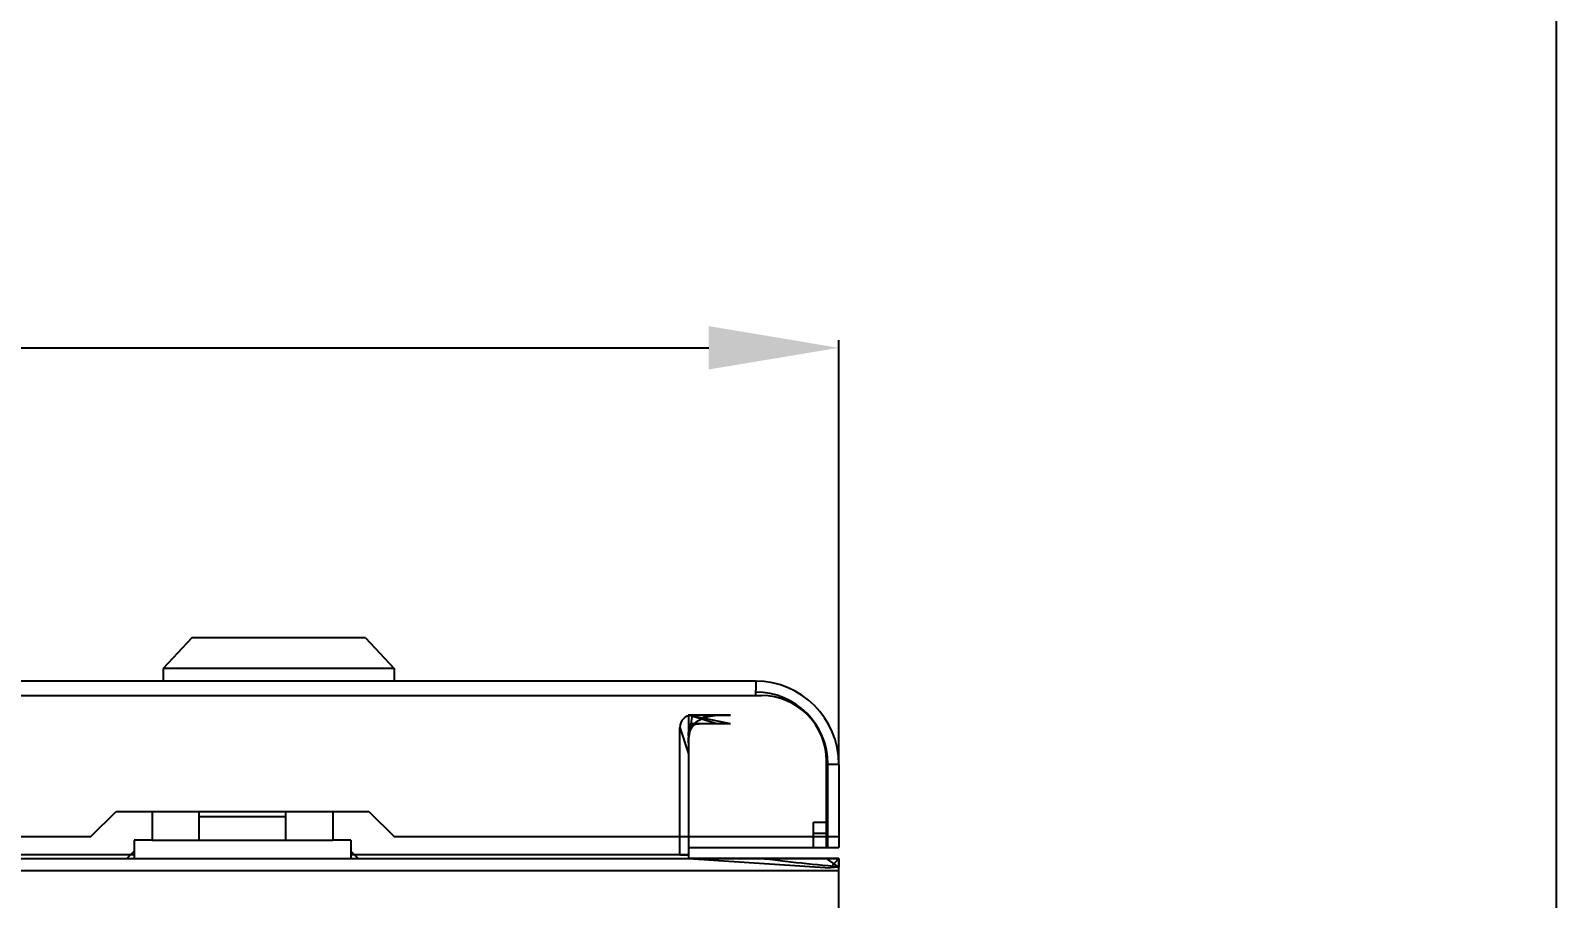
# Model space of a CAD drawing. Header units: millimetres. Extents: x 2423 to 7028, y 909 to 2460.
# Drawn here: x 6279.7 to 6490.9, y 2171 to 2291.1 of the extents above; entities that cross this region are included whole.
import ezdxf

# ---------------------------------------------------------------- set-up
doc = ezdxf.new("R2010")
doc.units = ezdxf.units.MM
doc.layers.add('DIM', color=2, linetype='Continuous')
doc.styles.get("Standard").update_dxf_attribs({"font": ''})
doc.styles.get('Standard').set_extended_font_data('SimSun')
doc.dimstyles.get("Standard").update_dxf_attribs({"dimscale": 6, "dimtxt": 5, "dimasz": 3, "dimexe": 0.18, "dimexo": 0.0625, "dimgap": 0.8, "dimtad": 1, "dimtoh": 1, "dimdec": 1, "dimzin": 0, "dimdsep": 46, "dimtxsty": 'Standard', "dimcen": 0.09, "dimclrd": 256, "dimclre": 256, "dimclrt": 256, "dimadec": 0, "dimazin": 2, "dimtfac": 1, "dimtdec": 1, "dimtofl": 0, "dimtmove": 0, "dimatfit": 3, "dimfxl": 0, "dimtolj": 1, "dimtzin": 0, "dimarcsym": 0})

# ---------------------------------------------------------------- blocks, each defined once
blk = doc.blocks.new('*D21')
at = {"layer": 'Defpoints', "color": 0}
for p in [(6391.55, 2247.19), (5816.55, 2189.59), (6391.55, 2189.59)]:
    blk.add_point(p, dxfattribs=at)
at = {"layer": 'DIM', "lineweight": -2}
for p, q in [((5816.55, 2189.96), (5816.55, 2248.27)), ((5834.55, 2247.19), (6373.55, 2247.19)), ((6391.55, 2189.96), (6391.55, 2248.27))]:
    blk.add_line(p, q, dxfattribs=at)
at = {"layer": 'DIM'}
for points in [[(5834.55, 2250.19), (5834.55, 2244.19), (5816.55, 2247.19)], [(6373.55, 2250.19), (6373.55, 2244.19), (6391.55, 2247.19)]]:
    blk.add_solid(points, dxfattribs=at)
at = {"layer": 'DIM', "insert": (6104.05, 2266.99), "char_height": 30, "attachment_point": 5}
blk.add_mtext('\\A1;575.0', dxfattribs=at)
blk = doc.blocks.new('*D22')
at = {"layer": 'Defpoints', "color": 0}
for p in [(6490.85, 2317.55), (5812.55, 2106.09), (6490.85, 2056.09)]:
    blk.add_point(p, dxfattribs=at)
at = {"layer": 'DIM', "lineweight": -2}
for p, q in [((5812.55, 2106.46), (5812.55, 2318.63)), ((6490.85, 2056.46), (6490.85, 2318.63)), ((5830.55, 2317.55), (6472.85, 2317.55))]:
    blk.add_line(p, q, dxfattribs=at)
at = {"layer": 'DIM'}
for points in [[(5830.55, 2320.55), (5830.55, 2314.55), (5812.55, 2317.55)], [(6472.85, 2320.55), (6472.85, 2314.55), (6490.85, 2317.55)]]:
    blk.add_solid(points, dxfattribs=at)
at = {"layer": 'DIM', "insert": (6151.7, 2337.35), "char_height": 30, "attachment_point": 5}
blk.add_mtext('\\A1;678.3', dxfattribs=at)

msp = doc.modelspace()

# ---------------------------------------------------------------- linework, layer by layer
for p, q in [((6302.05, 2207.09), (6298.05, 2202.84)), ((6326.05, 2207.09), (6302.05, 2207.09)), ((6326.05, 2207.09), (6330.05, 2202.84)), ((6298.05, 2202.84), (6298.05, 2201.09)), ((6330.05, 2202.84), (6298.05, 2202.84)), ((6330.05, 2202.84), (6330.05, 2201.09)), ((6380.05, 2201.09), (5828.05, 2201.09)), ((6380.05, 2201.09), (6380.05, 2199.85)), ((5827.25, 2199.09), (6380.85, 2199.09)), ((6380.05, 2199.09), (6380.05, 2199.85)), ((6370.75, 2196.39), (6370.72, 2196.39)), ((6373.18, 2196.39), (6370.75, 2194.69)), ((6376.55, 2196.39), (6370.75, 2196.39)), ((6371.25, 2196.39), (6370.75, 2193.16)), ((6376.55, 2195.19), (6370.75, 2196.39)), ((6374.66, 2195.19), (6370.75, 2196.39)), ((6370.75, 2196.39), (6370.75, 2177.09)), ((6369.55, 2177.09), (6369.55, 2194.69)), ((6369.55, 2194.69), (6370.75, 2191.04)), ((6371.68, 2195.19), (6370.75, 2194.69)), ((6371.25, 2195.19), (6370.75, 2194.3)), ((6370.81, 2193.51), (6370.84, 2193.69)), ((6376.55, 2195.19), (6371.25, 2195.19)), ((6371.94, 2195.52), (6372.04, 2195.59)), ((6370.75, 2192.55), (6370.75, 2192.75)), ((6389.85, 2179.59), (6389.85, 2190.09)), ((6391.55, 2189.59), (6390.05, 2189.59)), ((6390.05, 2178.09), (6390.05, 2189.59)), ((6391.55, 2189.59), (6391.55, 2178.09)), ((6288.05, 2179.59), (6291.55, 2183.09)), ((6291.55, 2183.09), (6326.55, 2183.09)), ((6296.55, 2183.09), (6296.55, 2179.09)), ((6303.05, 2179.09), (6303.05, 2183.09)), ((6315.05, 2182.34), (6303.05, 2182.34)), ((6315.05, 2179.09), (6315.05, 2183.09)), ((6321.55, 2183.09), (6321.55, 2179.09)), ((6326.55, 2183.09), (6330.05, 2179.59)), ((6388.05, 2181.59), (6390.05, 2181.59)), ((6388.05, 2178.09), (6388.05, 2181.59)), ((6390.05, 2178.09), (6390.05, 2181.59)), ((5905.05, 2179.59), (6288.05, 2179.59)), ((6296.55, 2179.09), (6294.05, 2179.09)), ((6294.05, 2179.09), (6294.05, 2176.59)), ((6296.55, 2179.09), (6321.55, 2179.09)), ((6324.05, 2179.09), (6321.55, 2179.09)), ((6324.05, 2179.09), (6324.05, 2176.59)), ((6330.05, 2179.59), (6389.85, 2179.59)), ((6370.75, 2179.59), (6370.75, 2176.59)), ((6388.05, 2180.09), (6390.05, 2180.09)), ((6388.05, 2179.59), (6390.05, 2179.59)), ((6389.85, 2178.09), (6389.85, 2179.59)), ((6390.05, 2179.59), (6391.55, 2179.59)), ((6294.05, 2177.09), (5899.05, 2177.09)), ((6293.05, 2176.59), (6294.05, 2177.59)), ((6324.05, 2177.59), (6325.05, 2176.59)), ((6370.75, 2177.09), (6324.05, 2177.09)), ((6369.55, 2177.09), (6370.75, 2177.09)), ((6370.75, 2178.09), (6389.85, 2178.09)), ((6388.05, 2178.09), (6390.05, 2178.09)), ((6390.05, 2178.09), (6391.55, 2178.09)), ((5816.55, 2176.59), (6391.55, 2176.59)), ((5816.55, 2174.89), (6391.55, 2174.89)), ((6391.55, 2176.59), (6370.75, 2176.59)), ((6370.75, 2176.59), (6390.35, 2175.29)), ((6391.55, 2176.54), (6379.78, 2176.59)), ((6391.55, 2175.39), (6389.85, 2176.59)), ((6391.55, 2176.59), (6390.35, 2175.29)), ((6391.55, 2175.39), (6390.35, 2175.29)), ((6391.55, 2176.59), (6391.55, 2175.39)), ((6391.55, 2013.49), (6391.55, 2176.59)), ((6391.55, 2013.49), (6391.55, 2175.29))]:
    msp.add_line(p, q)
for points in [[(6372.04, 2195.59), (6372.68, 2195.94), (6373.47, 2196.19), (6374.39, 2196.33), (6375.43, 2196.38), (6376.55, 2196.39)], [(6370.75, 2193.59), (6370.76, 2193.89), (6370.78, 2194.16), (6370.83, 2194.4), (6370.92, 2194.6)], [(6370.81, 2193.51), (6370.94, 2194.07), (6371.12, 2194.54), (6371.37, 2194.93), (6371.67, 2195.28), (6372.04, 2195.59)], [(6370.92, 2194.6), (6371.03, 2194.76), (6371.17, 2194.89), (6371.34, 2195)], [(6371.34, 2195), (6371.6, 2195.11), (6371.91, 2195.17), (6372.25, 2195.19)], [(6370.75, 2192.75), (6370.77, 2193.15), (6370.81, 2193.51)]]:
    msp.add_lwpolyline(points)
for centre, radius, start, end in [((6380.05, 2189.59), 11.5, 0, 90), ((6380.05, 2189.59), 10, 0, 90), ((6380.85, 2190.09), 9, 0, 90), ((6371.25, 2194.69), 1.7, 90, 180), ((6371.25, 2194.69), 0.5, 90, 180)]:
    msp.add_arc(centre, radius, start, end)
msp.add_open_spline([(6391.55, 2175.39), (6389.59, 2175.59), (6385.66, 2175.94), (6381.75, 2176.49), (6379.78, 2176.59)], degree=3)

# ---------------------------------------------------------------- dimensions: what is measured, and where the dimension line sits
at = {"layer": 'DIM'}
for base, p1, p2, picture, middle in [((6490.85, 2317.55), (5812.55, 2106.09), (6490.85, 2056.09), '*D22', (6151.7, 2337.35)), ((6391.55, 2247.19), (5816.55, 2189.59), (6391.55, 2189.59), '*D21', (6104.05, 2266.99))]:
    dim = msp.add_linear_dim(base=base, p1=p1, p2=p2, dimstyle='Standard', dxfattribs=at)
    dim.commit()
    dim.dimension.update_dxf_attribs({"geometry": picture, "text_midpoint": middle})

doc.saveas('drawing.dxf')
